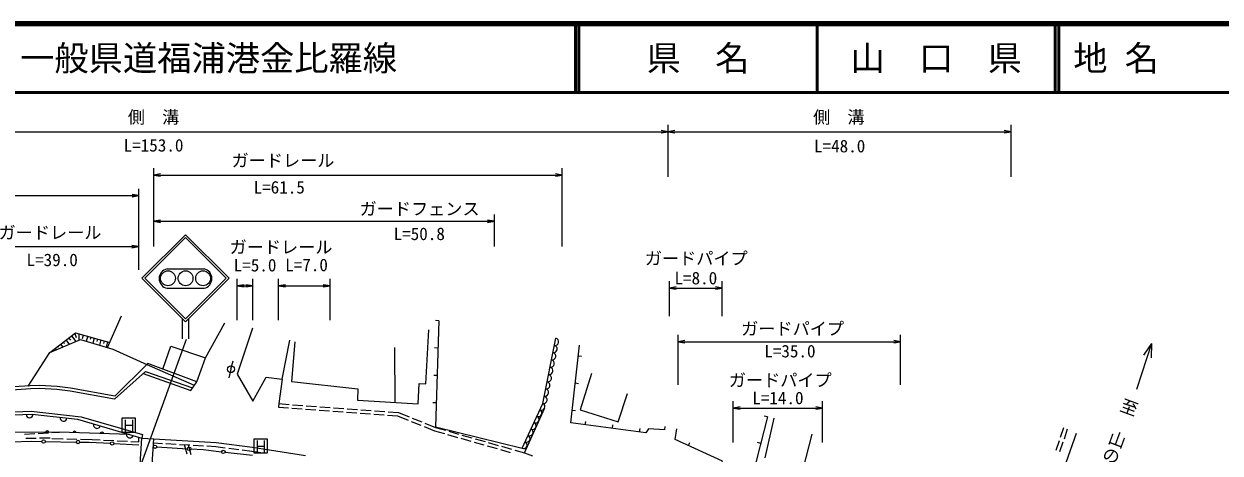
# Model space of a CAD drawing. Units: millimetres at full size, sheet at 1:1000; details may follow other scales. Extents: x 40000 to 680000, y 20000 to 380000.
# Drawn here: x 217298 to 391790, y 317352 to 380000 of the extents above; entities that cross this region are included whole.
import ezdxf
from ezdxf.enums import TextEntityAlignment as Align

# ---------------------------------------------------------------- set-up
doc = ezdxf.new("R2010")
doc.units = ezdxf.units.MM
doc.header["$LTSCALE"] = 1000
for name, color, linetype, lineweight in [('M-BMK-HTXT', 7, 'Continuous', 13), ('M-STR-HTXT', 7, 'Continuous', 13), ('M-STR-STRC', 7, 'Continuous', 25), ('M-TTL', 2, 'Continuous', 140), ('M-TTL-LINE', 7, 'Continuous', 50), ('M-WORK', 1, 'Continuous', 13)]:
    doc.layers.add(name, color=color, linetype=linetype, lineweight=lineweight)
doc.layers.add('M-TTL-TXT', color=7, linetype='Continuous')
doc.styles.add('@ＭＳ ゴシック', font='')
doc.styles.add('ＭＳ ゴシック', font='')
doc.styles.get('@ＭＳ ゴシック').set_extended_font_data('@MS Gothic')
doc.styles.get('ＭＳ ゴシック').set_extended_font_data('MS Gothic')

# ---------------------------------------------------------------- blocks, each defined once
blk = doc.blocks.new('open_arrow')
at = {"color": 0, "linetype": 'Continuous', "lineweight": -2}
blk.add_lwpolyline([(7.5, 1.25), (0, 0), (7.5, -1.25)], dxfattribs=at)

msp = doc.modelspace()

# ---------------------------------------------------------------- linework, layer by layer
at = {"layer": 'M-BMK-HTXT'}
for q in [(379585, 326643), (380600, 331643), (381740, 331268)]:
    msp.add_line((381796, 333355), q, dxfattribs=at)
at = {"layer": 'M-STR-HTXT'}
for p, q in [((311274, 357686), (311274, 365259)), ((361291, 357686), (361291, 365259)), ((160731, 364259), (311274, 364259)), ((311274, 364259), (361291, 364259)), ((236238, 347485), (236238, 358930)), ((236238, 357930), (295833, 357930)), ((295833, 347485), (295833, 358930)), ((155249, 354947), (234069, 354947)), ((234069, 345000), (234069, 355947)), ((236238, 347485), (236238, 352200)), ((236238, 351200), (285934, 351200)), ((285934, 347485), (285934, 352200)), ((194716, 347485), (234061, 347485)), ((234061, 344090), (234061, 348485)), ((248414, 336770), (248414, 342770)), ((250683, 336770), (250683, 342770)), ((254438, 336770), (254438, 342770)), ((261959, 336770), (261959, 342770)), ((311459, 337324), (311459, 342430)), ((319180, 337324), (319180, 342430)), ((248414, 341770), (250683, 341770)), ((254438, 341770), (261959, 341770)), ((311459, 341430), (319180, 341430)), ((312715, 327295), (312715, 334612)), ((312715, 333612), (345172, 333612)), ((345172, 327295), (345172, 334612)), ((320775, 318879), (320775, 324933)), ((333802, 318879), (333802, 324933)), ((320775, 323933), (333802, 323933))]:
    msp.add_line(p, q, dxfattribs=at)
at = {"layer": 'M-STR-STRC'}
for p, q in [((238178, 344241), (243569, 344241)), ((238178, 341412), (243569, 341412)), ((240373, 337006), (240373, 334006)), ((241373, 334006), (241373, 337006)), ((234229, 315156), (241000, 334000)), ((233586, 322426), (231586, 322426)), ((231586, 322426), (231586, 320426)), ((232126, 320511), (232126, 322211)), ((232126, 321426), (233117, 321426)), ((233117, 322222), (233117, 320517)), ((233586, 320426), (233586, 322426)), ((231586, 320426), (233586, 320426)), ((252814, 319383), (250814, 319383)), ((250814, 319383), (250814, 317383)), ((252814, 317383), (252814, 319383)), ((215422, 318982), (218416, 319078)), ((218416, 319078), (219920, 319053)), ((220420, 319044), (224920, 318969)), ((225420, 318960), (226792, 318937)), ((226792, 318937), (229915, 318777)), ((230415, 318751), (234069, 318563)), ((236663, 318263), (241155, 317993)), ((241654, 317963), (243436, 317855)), ((243436, 317855), (246134, 317554)), ((251354, 317468), (251354, 319167)), ((251354, 318383), (252346, 318383)), ((252346, 319178), (252346, 317473)), ((246631, 317499), (250666, 317048)), ((250814, 317383), (252814, 317383))]:
    msp.add_line(p, q, dxfattribs=at)
for points in [[(240873, 336506), (247237, 342870), (240873, 349234), (234509, 342870)], [(240873, 336930), (246813, 342870), (240873, 348810), (234934, 342870)]]:
    msp.add_lwpolyline(points, close=True, dxfattribs=at)
for centre, radius in [((238308, 342870), 1085), ((240873, 342870), 1085), ((243438, 342870), 1085), ((220170, 319048), 250), ((225170, 318965), 250), ((230165, 318764), 250), ((236413, 318278), 250), ((241404, 317978), 250), ((246382, 317526), 250)]:
    msp.add_circle(centre, radius, dxfattribs=at)
for centre, start, end in [((238469, 342827), 101.64343, 258.35657), ((243277, 342827), 281.64343, 78.35657)]:
    msp.add_arc(centre, 1444, start, end, dxfattribs=at)
at = {"layer": 'M-TTL'}
msp.add_line((680000, 380000), (40000, 380000), dxfattribs=at)
at = {"layer": 'M-TTL-LINE'}
for p, q in [((297750, 380000), (297750, 370000)), ((298250, 380000), (298250, 370000)), ((333000, 380000), (333000, 370000)), ((367750, 380000), (367750, 370000)), ((368250, 380000), (368250, 370000)), ((40000, 370000), (680000, 370000))]:
    msp.add_line(p, q, dxfattribs=at)
at = {"layer": 'M-WORK'}
for p, q in [((229510, 332763), (231546, 337386)), ((243800, 331267), (246589, 336387)), ((250637, 335596), (248414, 328858)), ((275937, 327457), (276358, 335342)), ((277837, 336678), (277338, 336694)), ((277837, 336678), (277361, 321180)), ((221058, 332018), (224822, 334903)), ((221058, 332018), (225567, 333929)), ((223042, 333539), (223200, 333334)), ((223439, 333843), (223912, 333227)), ((223836, 334147), (224072, 333839)), ((224233, 334452), (224863, 333630)), ((224726, 334829), (224928, 334202)), ((224822, 334903), (229838, 333508)), ((225304, 334769), (225295, 333813)), ((225567, 333929), (230285, 332534)), ((225951, 334589), (225801, 334049)), ((226598, 334409), (226396, 333683)), ((227080, 334275), (226979, 333912)), ((227562, 334141), (227356, 333400)), ((228043, 334007), (227940, 333636)), ((228525, 333873), (228315, 333116)), ((229007, 333739), (228902, 333361)), ((229489, 333605), (229274, 332833)), ((254988, 328156), (256088, 333841)), ((256799, 333587), (256354, 327808)), ((217913, 327143), (221058, 332018)), ((221852, 332627), (222009, 332421)), ((222249, 332931), (222328, 332828)), ((222646, 333235), (222960, 332824)), ((230285, 332534), (235241, 330274)), ((237543, 329612), (238738, 332940)), ((238738, 332940), (243800, 331267)), ((271375, 332745), (271395, 324741)), ((277714, 332680), (277215, 332696)), ((298154, 331564), (298651, 331510)), ((230584, 325665), (235386, 330417)), ((235241, 330274), (242138, 327256)), ((242520, 327752), (235386, 330417)), ((242520, 327752), (243800, 331267)), ((247504, 329599), (247799, 330817)), ((230503, 325223), (235050, 329262)), ((234717, 328966), (241660, 326472)), ((235050, 329262), (241908, 326874)), ((247504, 329599), (247167, 328313)), ((248414, 328858), (250683, 324927)), ((250683, 324927), (252625, 328413)), ((252625, 328413), (254988, 328156)), ((254988, 328156), (254476, 324569)), ((277591, 328682), (277092, 328697)), ((300092, 328985), (298430, 323650)), ((218212, 327162), (206336, 326399)), ((218239, 326713), (206548, 325961)), ((219592, 327240), (218212, 327162)), ((219589, 326789), (218239, 326713)), ((222098, 326611), (219589, 326789)), ((222137, 327059), (219592, 327240)), ((224034, 326407), (222098, 326611)), ((224098, 326853), (222137, 327059)), ((230503, 325223), (224034, 326407)), ((230584, 325665), (224098, 326853)), ((241660, 326472), (242520, 327752)), ((256354, 327808), (266017, 326708)), ((266017, 326708), (265970, 325071)), ((274814, 324533), (274954, 327527)), ((274954, 327527), (275937, 327457)), ((297716, 327588), (298213, 327534)), ((254476, 324569), (254438, 324070)), ((254476, 324569), (255973, 324457)), ((265970, 325071), (274814, 324533)), ((277469, 324684), (276969, 324699)), ((303999, 321896), (305332, 326060)), ((211045, 323213), (218362, 323481)), ((218362, 323481), (225659, 322659)), ((254438, 324070), (255897, 323961)), ((256396, 323923), (257892, 323811)), ((256472, 324419), (257967, 324307)), ((258390, 323774), (259886, 323661)), ((258466, 324269), (259962, 324157)), ((260385, 323624), (261880, 323512)), ((260460, 324120), (261956, 324007)), ((262379, 323474), (263875, 323362)), ((262455, 323970), (263951, 323858)), ((264373, 323325), (265869, 323212)), ((264449, 323820), (265945, 323708)), ((266368, 323175), (267864, 323063)), ((266444, 323671), (267939, 323558)), ((268362, 323025), (269858, 322913)), ((268438, 323521), (269934, 323409)), ((270357, 322875), (271815, 322766)), ((270432, 323371), (271930, 323259)), ((271930, 323259), (273483, 322636)), ((290320, 317386), (293297, 323956)), ((297279, 323612), (297776, 323558)), ((298430, 323650), (303999, 321896)), ((225659, 322659), (234619, 320080)), ((271815, 322766), (273345, 322153)), ((273809, 321967), (275202, 321408)), ((273948, 322450), (275340, 321892)), ((275666, 321222), (277196, 320609)), ((275804, 321706), (277358, 321083)), ((277358, 321083), (278790, 320674)), ((277361, 321180), (289990, 318053)), ((299179, 321474), (299244, 321970)), ((303146, 320960), (303211, 321456)), ((310799, 320733), (310836, 321232)), ((325785, 322634), (325301, 322760)), ((326709, 322446), (325376, 316655)), ((368529, 319654), (369009, 321074)), ((217386, 320129), (218884, 320207)), ((217573, 319531), (219073, 319551)), ((219383, 320233), (220881, 320311)), ((219573, 319558), (221115, 319579)), ((221349, 319462), (223039, 319426)), ((221381, 320337), (222503, 320396)), ((223539, 319416), (225039, 319384)), ((225539, 319373), (227229, 319337)), ((227229, 319337), (228398, 319279)), ((233304, 300912), (234514, 319547)), ((234061, 318994), (234061, 319679)), ((234619, 320080), (234514, 319547)), ((234514, 319547), (236238, 319437)), ((235028, 300801), (236238, 319437)), ((236238, 319437), (245327, 318916)), ((277196, 320609), (278631, 320200)), ((279111, 320063), (280554, 319651)), ((279271, 320537), (280713, 320126)), ((281035, 319514), (282477, 319103)), ((281194, 319989), (282637, 319577)), ((283117, 319440), (284560, 319029)), ((307113, 320446), (307177, 320942)), ((330991, 315006), (332289, 320095)), ((370780, 320229), (363226, 298758)), ((369073, 319456), (369553, 320876)), ((228897, 319253), (230395, 319178)), ((230895, 319153), (232393, 319078)), ((232892, 319053), (234061, 318994)), ((236203, 318837), (237493, 318764)), ((237992, 318735), (239490, 318649)), ((239989, 318621), (241486, 318535)), ((240665, 318603), (241059, 317220)), ((241244, 318549), (241638, 317166)), ((241986, 318506), (243483, 318420)), ((243982, 318392), (245272, 318318)), ((245272, 318318), (246673, 318139)), ((245327, 318916), (250638, 318237)), ((247169, 318076), (248657, 317885)), ((249153, 317822), (250554, 317643)), ((250554, 317643), (252194, 317385)), ((250638, 318237), (258383, 317021)), ((282958, 318966), (284400, 318554)), ((284881, 318417), (286324, 318006)), ((285041, 318892), (286483, 318480)), ((286805, 317869), (288247, 317457)), ((286964, 318343), (288406, 317932)), ((288887, 317795), (290320, 317386)), ((314224, 318458), (314434, 318912)), ((324783, 318762), (324299, 318887)), ((367889, 317760), (368369, 319181)), ((368433, 317561), (368913, 318982)), ((290320, 317386), (291476, 316952))]:
    msp.add_line(p, q, dxfattribs=at)
for points in [[(289990, 318053), (293016, 324588), (294911, 334134)], [(310799, 320733), (308429, 320905), (308023, 320328), (297073, 321747), (298321, 333087)], [(162143, 296722), (156422, 312883), (164703, 315777), (173099, 318098), (182785, 320104), (191410, 321336), (199806, 322225), (208775, 322683), (218489, 323027), (225137, 322282), (234514, 319547)], [(325785, 322634), (323570, 314071), (318984, 315226), (319187, 316161), (312277, 319359), (312542, 320872)], [(232680, 320082), (222503, 320396), (215912, 320377), (207124, 320014), (198776, 319173), (190275, 317855), (182290, 316231), (171325, 313366), (160557, 310303)]]:
    msp.add_lwpolyline(points, dxfattribs=at)
msp.add_circle((247504, 329599), 500, dxfattribs=at)
for centre, radius, start, end in [((294764, 333612), 542, 263.24762, 74.2946), ((294343, 331491), 542, 263.24762, 74.2946), ((294554, 332551), 542, 263.24762, 74.2946), ((293922, 329369), 542, 263.24762, 74.2946), ((294133, 330430), 542, 263.24762, 74.2946), ((293711, 328309), 542, 263.24762, 74.2946), ((293290, 326187), 542, 263.24762, 74.2946), ((293501, 327248), 542, 263.24762, 74.2946), ((292787, 324127), 515, 246.78531, 63.52574), ((293080, 325127), 542, 263.24762, 74.2946), ((218114, 323014), 500, 182.02732, 2.02732), ((292354, 323194), 515, 246.78531, 63.52574), ((223085, 322512), 500, 173.6056, 353.6056), ((227955, 321460), 500, 163.73952, 343.73952), ((291490, 321327), 515, 246.78531, 63.52574), ((291922, 322260), 515, 246.78531, 63.52574), ((220685, 320334), 256, 12.84646, 167.48569), ((224682, 320272), 256, 10.91456, 165.55379), ((228680, 320149), 256, 10.91456, 165.55379), ((232755, 320060), 500, 163.73952, 343.73952), ((290625, 319459), 515, 246.78531, 63.52574), ((291057, 320393), 515, 246.78531, 63.52574), ((290193, 318526), 515, 246.78531, 63.52574)]:
    msp.add_arc(centre, radius, start, end, dxfattribs=at)

# ---------------------------------------------------------------- block references
at = {"layer": 'M-STR-HTXT', "xscale": 133, "yscale": 133, "rotation": 180}
for p in [(311274, 364259), (361291, 364259), (295833, 357930), (234069, 354947), (285934, 351200), (234061, 347485), (250683, 341770), (261959, 341770), (319180, 341430), (345172, 333612), (333802, 323933)]:
    msp.add_blockref('open_arrow', p, dxfattribs=at)
at = {"layer": 'M-STR-HTXT', "xscale": 133, "yscale": 133}
for p in [(311274, 364259), (236238, 357930), (236238, 351200), (248414, 341770), (254438, 341770), (311459, 341430), (312715, 333612), (320775, 323933)]:
    msp.add_blockref('open_arrow', p, dxfattribs=at)

# ---------------------------------------------------------------- texts
at = {"layer": 'M-BMK-HTXT', "style": '@ＭＳ ゴシック'}
msp.add_text('至\u3000山の田', height=1833, rotation=249.707, dxfattribs=at).set_placement((376775, 319368), align=Align.MIDDLE_CENTER)
at = {"layer": 'M-STR-HTXT', "style": 'ＭＳ ゴシック'}
for s, p in [('側\u3000溝', (236205, 366385)), ('側\u3000溝', (336174, 366385)), ('ガードレール', (255093, 360062)), ('ガードフェンス', (275018, 353004)), ('ガードレール', (221104, 349538)), ('ガードレール', (254807, 347420)), ('ガードパイプ', (315377, 345773)), ('ガードパイプ', (329433, 335508)), ('ガードパイプ', (327630, 327993))]:
    msp.add_text(s, height=1833, dxfattribs=at).set_placement(p, align=Align.MIDDLE_CENTER)
for s, p in [('L=153.0', (236205, 360818)), ('L=48.0', (336292, 360700)), ('L=61.5', (254540, 354692)), ('L=50.8', (274966, 347897)), ('L=39.0', (221419, 344090)), ('L=5.0', (251016, 343314)), ('L=7.0', (258527, 343349)), ('L=8.0', (315319, 341430)), ('L=35.0', (329038, 330770)), ('L=14.0', (327289, 323933))]:
    msp.add_text(s, height=1833, dxfattribs=at).set_placement(p, align=Align.BOTTOM_CENTER)
at = {"layer": 'M-TTL-TXT', "style": 'ＭＳ ゴシック'}
for s, p in [('一般県道福浦港金比羅線', (216734, 375000)), ('地 名', (370380, 375000))]:
    msp.add_text(s, height=3666, dxfattribs=at).set_placement(p, align=Align.MIDDLE_LEFT)
for s, p in [('県\u3000名', (315625, 375000)), ('山\u3000口\u3000県', (350375, 375000))]:
    msp.add_text(s, height=3666, dxfattribs=at).set_placement(p, align=Align.MIDDLE_CENTER)

doc.saveas('drawing.dxf')
